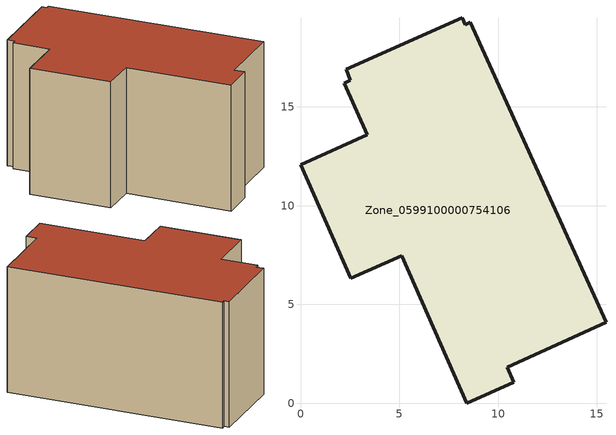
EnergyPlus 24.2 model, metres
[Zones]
Zone_0599100000754106
 floor ground (C_G): 8.18,19.51 8.33,19.14 8.6,19.27 15.46,4.09 10.45,1.81 10.79,1.07 8.42,0 5.12,7.46 2.56,6.32 0,12.08 3.38,13.58 2.22,16.21 2.52,16.35 2.32,16.89 z0
 wall outside (C_F): 0,12.08 2.56,6.32 5.12,7.46 8.42,0 10.79,1.07 10.45,1.81 15.46,4.09 8.6,19.27 8.33,19.14 8.18,19.51 2.32,16.89 2.52,16.35 2.22,16.21 3.38,13.58 0,12.08 z0:9.83
 roof outside (C_R): 8.33,19.14 8.18,19.51 2.32,16.89 2.52,16.35 2.22,16.21 3.38,13.58 0,12.08 2.56,6.32 5.12,7.46 8.42,0 10.79,1.07 10.45,1.81 15.46,4.09 8.6,19.27 z9.83
[BUILDING]
Pand.0599100000754106: North Axis=0; Terrain=City; Loads Convergence Tolerance Value=0.04; Temperature Convergence Tolerance Value=0.4; Solar Distribution=FullExterior; Maximum Number of Warmup Days=25; Minimum Number of Warmup Days=1
[Site:Location]
Rotterdam.The.Hague.AP_ZH_NLD Design_Conditions: Latitude=51.96; Longitude=4.45; Time Zone=1; Elevation=-4.5
[SITE:GROUNDTEMPERATURE:BUILDINGSURFACE]
18, 18, 18, 18, 18, 18, 18, 18, 18, 18, 18, 18
[MATERIAL] Thermal Absorptance=0.9; Solar Absorptance=0.7; Visible Absorptance=0.7
Name | Roughness | Thickness | Conductivity | Density | Specific Heat
G.D.2006-2014 | MediumSmooth | 0.15 | 0.06 | 540 | 1210
F.D.2006-2014 | Rough | 0.3 | 0.12 | 1920 | 840
R.D.2006-2014 | MediumRough | 0.2 | 0.08 | 1500 | 1000
[CONSTRUCTION]
C_G: G.D.2006-2014
C_F: F.D.2006-2014
C_R: R.D.2006-2014
[ZONE]
Zone_0599100000754106: Type=1; Multiplier=1; Ceiling Height=Autocalculate; Volume=Autocalculate; Floor Area=autocalculate; Part of Total Floor Area=Yes
[ZONEINFILTRATION:DESIGNFLOWRATE]
Infil_Zone_0599100000754106: Zone or ZoneList or Space or SpaceList=Zone_0599100000754106; Schedule=AlwaysOn; Design Flow Rate Calculation Method=Flow/Area; Flow Rate per Floor Area=0.0021; Constant Term Coefficient=1; Temperature Term Coefficient=0; Velocity Term Coefficient=0; Velocity Squared Term Coefficient=0
[HVACTEMPLATE:ZONE:IDEALLOADSAIRSYSTEM]
Zone_0599100000754106: Maximum Heating Supply Air Temperature=50; Minimum Cooling Supply Air Temperature=13; Maximum Heating Supply Air Humidity Ratio=0.0156; Minimum Cooling Supply Air Humidity Ratio=0.0077; Heating Limit=NoLimit; Cooling Limit=NoLimit; Dehumidification Control Type=ConstantSensibleHeatRatio; Cooling Sensible Heat Ratio=0.7; Dehumidification Setpoint=60; Humidification Control Type=None; Humidification Setpoint=30; Outdoor Air Method=None; Outdoor Air Flow Rate per Person=0.00944; Outdoor Air Flow Rate per Zone Floor Area=0; Outdoor Air Flow Rate per Zone=0; Demand Controlled Ventilation Type=None; Outdoor Air Economizer Type=NoEconomizer; Heat Recovery Type=None; Sensible Heat Recovery Effectiveness=0.7; Latent Heat Recovery Effectiveness=0.65
[ZONECONTROL:THERMOSTAT]
ThermostatControl_Zone_0599100000754106: Zone or ZoneList=Zone_0599100000754106; Control Type Schedule=DualSetpointControlType; Control 1=Thermostat_Zone_0599100000754106; Temperature Difference Between Cutout And Setpoint=0
[THERMOSTATSETPOINT:DUALSETPOINT]
Thermostat_Zone_0599100000754106: Heating Setpoint Temperature Schedule=HeatingSetpoint_Zone_0599100000754106; Cooling Setpoint Temperature Schedule=CoolingSetpoint_Zone_0599100000754106
[SCHEDULE:COMPACT]
HeatingSetpoint_Zone_0599100000754106: Through: 12/31, For: AllDays, Until: 24:00, 21
CoolingSetpoint_Zone_0599100000754106: Through: 12/31, For: AllDays, Until: 24:00, 24
DualSetpointControlType: Through: 12/31, For: AllDays, Until: 24:00, 4
AlwaysOn: Through: 12/31, For: AllDays, Until: 24:00, 1
